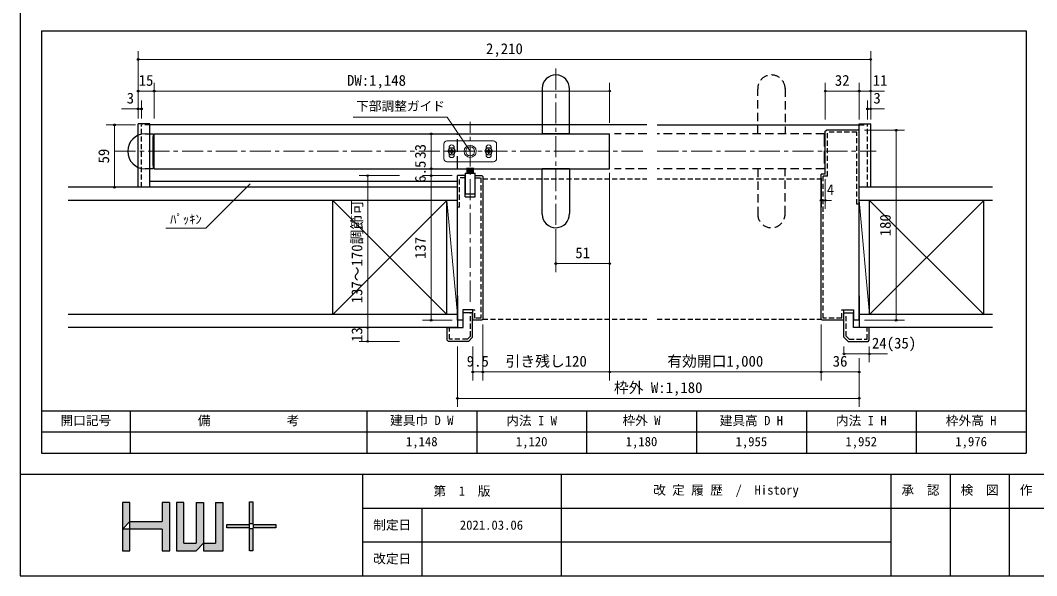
# Model space of a CAD drawing. Units: millimetres at full size; some dimension numbers follow another scale. Extents: x -800 to 800, y -560 to 560.
# Drawn here: x -800 to 162, y -560 to -34 of the extents above; entities that cross this region are included whole.
import ezdxf
from ezdxf.enums import TextEntityAlignment as Align

# ---------------------------------------------------------------- set-up
doc = ezdxf.new("R2010")
doc.units = ezdxf.units.MM
doc.header["$LTSCALE"] = 4
doc.header["$PDMODE"] = 32
doc.header["$PDSIZE"] = 1.6
for name, pattern in [('CHAIN1', [8, 5, -1, 1, -1]), ('DASHED1', [1.8, 1.2, -0.6]), ('DASHED3', [4, 3, -1]), ('USER9', [3, 2, -1])]:
    doc.linetypes.add(name, pattern=pattern)
doc.layers.add('0-0', color=7, linetype='Continuous', lineweight=25)
doc.layers.add('2-0', color=7, linetype='Continuous', lineweight=25)
doc.styles.add('ＭＳ ゴシック', font='')
doc.styles.get('ＭＳ ゴシック').set_extended_font_data('MS Gothic')

msp = doc.modelspace()

# ---------------------------------------------------------------- linework, layer by layer
at = {"layer": '0-0'}
for p, q in [((-800, 560), (-800, -560)), ((-780, -44), (152, -44)), ((152, -44), (152, -444)), ((-780, -404), (152, -404)), ((-696, -404), (-696, -444)), ((-472, -404), (-472, -444)), ((-368, -404), (-368, -444)), ((-264, -404), (-264, -444)), ((-160, -404), (-160, -444)), ((-56, -404), (-56, -444)), ((48, -404), (48, -444)), ((152, -424), (-780, -424)), ((-800, -464), (800, -464)), ((-476, -464), (-476, -560)), ((-288, -464), (-288, -560)), ((24, -464), (24, -560)), ((80, -464), (80, -560)), ((136, -464), (136, -560)), ((-703.403, -490.7), (-703.403, -536.41)), ((-696.28, -490.7), (-703.403, -490.7)), ((-658.657, -490.7), (-665.78, -490.7)), ((-665.78, -490.7), (-665.78, -508.805)), ((-645.205, -490.7), (-652.328, -490.7)), ((-652.328, -490.7), (-652.328, -536.41)), ((-645.192, -529.158), (-645.192, -490.7)), ((-633.658, -490.708), (-626.549, -490.708)), ((-633.647, -490.7), (-633.647, -529.345)), ((-626.549, -490.709), (-626.549, -536.41)), ((-615.208, -490.709), (-608.02, -490.709)), ((-615.184, -490.709), (-615.184, -529.313)), ((-608.02, -536.41), (-608.02, -490.709)), ((-476, -496), (800, -496)), ((-420, -496), (-420, -560)), ((-703.403, -515.941), (-696.267, -508.805)), ((-696.267, -508.805), (-665.78, -508.805)), ((-665.78, -515.941), (-703.403, -515.941)), ((-652.328, -515.958), (-652.328, -516.358)), ((-645.192, -529.345), (-645.192, -515.731)), ((-476, -528), (24, -528)), ((-652.328, -536.41), (-633.647, -536.41)), ((-645.192, -529.345), (-633.647, -529.345)), ((-633.647, -536.41), (-626.551, -529.313)), ((-626.549, -529.313), (-615.184, -529.313)), ((-626.549, -536.41), (-608.02, -536.41)), ((-800, -560), (800, -560))]:
    msp.add_line(p, q, dxfattribs=at)
for points in [[(-780, -44), (-780, -444), (152, -444)], [(-703.403, -536.41), (-696.267, -536.41), (-696.267, -515.731), (-696.267, -490.7)], [(-665.78, -536.41), (-658.643, -536.41), (-658.643, -515.731), (-658.643, -490.7)], [(-665.78, -515.958), (-665.78, -516.358), (-665.78, -536.41)]]:
    msp.add_lwpolyline(points, dxfattribs=at)
for points in [[(-582.986, -490.01), (-579.826, -490.01), (-579.826, -510.954), (-582.986, -510.954)], [(-604.674, -511.508), (-583.514, -511.508), (-583.514, -514.74), (-604.674, -514.74)], [(-582.986, -515.383), (-579.826, -515.383), (-579.826, -536.328), (-582.986, -536.328)], [(-579.298, -511.508), (-558.138, -511.508), (-558.138, -514.74), (-579.298, -514.74)]]:
    msp.add_lwpolyline(points, close=True, dxfattribs=at)
at = {"layer": '0-0', "color": 134}
for points in [[(-582.986, -490.01), (-579.826, -490.01), (-582.986, -510.954), (-579.826, -510.954)], [(-703.403, -490.7), (-696.267, -490.7), (-703.403, -515.941), (-696.267, -508.805)], [(-665.78, -536.41), (-658.643, -536.41), (-658.657, -490.7)], [(-665.78, -536.41), (-658.657, -490.7), (-665.78, -490.7)], [(-645.205, -490.7), (-652.328, -490.7), (-652.328, -536.41)], [(-652.328, -536.41), (-645.192, -529.158), (-645.205, -490.7)], [(-626.551, -529.313), (-626.549, -490.709), (-633.647, -490.708)], [(-626.551, -529.313), (-633.647, -490.708), (-633.647, -529.345)], [(-608.02, -536.41), (-608.02, -490.709), (-615.184, -490.709)], [(-608.02, -536.41), (-615.184, -490.709), (-615.184, -529.313)], [(-696.267, -508.805), (-665.78, -515.958), (-696.267, -515.941)], [(-665.78, -508.805), (-696.267, -508.805), (-665.85, -515.941)], [(-665.78, -508.805), (-665.85, -515.941), (-665.78, -536.41)], [(-703.403, -515.941), (-703.403, -536.41), (-696.267, -515.941), (-696.267, -536.41)], [(-583.514, -511.508), (-604.674, -511.508), (-583.514, -514.74), (-604.674, -514.74)], [(-582.986, -515.383), (-579.826, -515.383), (-582.986, -536.328), (-579.826, -536.328)], [(-579.298, -511.508), (-558.138, -511.508), (-579.298, -514.74), (-558.138, -514.74)], [(-652.328, -536.41), (-633.647, -529.345), (-645.192, -529.158)], [(-652.328, -536.41), (-633.647, -536.41), (-626.551, -529.313)], [(-652.328, -536.41), (-626.551, -529.313), (-633.647, -529.345)], [(-626.549, -529.313), (-626.549, -536.41), (-608.02, -536.41)], [(-608.02, -536.41), (-615.184, -529.313), (-626.549, -529.313)]]:
    msp.add_solid(points, dxfattribs=at)
at = {"layer": '0-0'}
for points in [[(-582.986, -510.954), (-579.826, -510.954), (-582.986, -490.01), (-579.826, -490.01)], [(-703.403, -490.7), (-696.28, -490.7), (-703.403, -515.941), (-696.267, -508.805)], [(-665.78, -536.41), (-658.643, -536.41), (-658.643, -490.7)], [(-665.78, -536.41), (-658.643, -490.7), (-665.78, -508.805)], [(-665.78, -490.7), (-665.78, -508.805), (-658.657, -490.7)], [(-645.205, -490.7), (-652.328, -490.7), (-652.328, -536.41)], [(-652.328, -536.41), (-645.192, -529.158), (-645.205, -490.7)], [(-626.551, -529.313), (-626.549, -490.708), (-633.647, -490.708)], [(-626.551, -529.313), (-633.647, -490.708), (-633.647, -529.345)], [(-608.02, -536.41), (-608.02, -490.709), (-615.208, -490.709)], [(-608.02, -536.41), (-615.208, -490.709), (-615.184, -529.313)], [(-696.267, -508.805), (-696.267, -515.731), (-665.85, -515.941)], [(-665.78, -508.805), (-696.267, -508.805), (-665.85, -515.941)], [(-665.78, -508.805), (-665.85, -515.941), (-665.78, -536.41)], [(-703.403, -536.41), (-703.403, -515.941), (-696.267, -536.41), (-696.267, -515.731)], [(-604.674, -511.508), (-604.674, -514.74), (-583.514, -511.508), (-583.514, -514.74)], [(-582.986, -515.383), (-582.986, -536.328), (-579.826, -515.383), (-579.826, -536.328)], [(-579.298, -511.508), (-579.298, -514.74), (-558.138, -511.508), (-558.138, -514.74)], [(-652.328, -536.41), (-633.647, -529.345), (-645.192, -529.158)], [(-652.328, -536.41), (-633.647, -536.41), (-626.551, -529.313)], [(-652.328, -536.41), (-626.551, -529.313), (-633.647, -529.345)], [(-626.551, -529.313), (-626.549, -536.41), (-608.02, -536.41)], [(-608.02, -536.41), (-615.184, -529.313), (-626.551, -529.313)]]:
    msp.add_solid(points, dxfattribs=at)
at = {"layer": '2-0', "color": 4, "lineweight": 9}
for p, q in [((4.931, -63.08), (4.931, -101.08)), ((-688.389, -71.08), (4.931, -71.08)), ((-688.389, -93.08), (-688.389, -127.08)), ((-673.389, -93.08), (-673.389, -127.08)), ((-242.208, -93.08), (-242.208, -131.08)), ((-38.069, -93.08), (-38.069, -128.08)), ((-6.069, -93.08), (-6.069, -128.08)), ((4.931, -93.08), (4.931, -128.08)), ((-38.069, -101.08), (-6.069, -101.08)), ((-6.069, -101.08), (17.941, -101.08)), ((-688.389, -109.909), (-688.389, -127.08)), ((-685.389, -109.909), (-685.389, -127.08)), ((1.931, -109.909), (1.931, -128.08)), ((4.931, -109.909), (4.931, -128.08)), ((-704.222, -117.909), (-685.389, -117.909)), ((1.931, -117.909), (17.941, -117.909)), ((-718.889, -133.08), (-690.889, -133.08)), ((-710.889, -192.08), (-710.889, -133.08)), ((-419.208, -141.58), (-391.208, -141.58)), ((-411.208, -174.58), (-411.208, -141.58)), ((36.931, -138.08), (-1.069, -138.08)), ((28.931, -318.08), (28.931, -138.08)), ((-399.208, -165.08), (-399.208, -151.08)), ((-396.208, -148.08), (-352.207, -148.08)), ((-349.207, -151.08), (-349.207, -165.08)), ((-394.208, -161.58), (-394.208, -154.58)), ((-392.812, -157.556), (-392.611, -157.757)), ((-392.611, -158.403), (-392.812, -158.605)), ((-392.232, -156.976), (-392.031, -157.177)), ((-391.385, -157.177), (-391.183, -156.976)), ((-391.183, -159.185), (-391.385, -158.983)), ((-390.805, -157.757), (-391.2, -157.573)), ((-390.805, -158.403), (-390.603, -158.605)), ((-389.208, -154.58), (-389.208, -161.58)), ((-359.207, -161.58), (-359.207, -154.58)), ((-357.61, -158.403), (-357.812, -158.605)), ((-357.61, -157.757), (-357.777, -157.753)), ((-357.03, -157.177), (-357.232, -156.976)), ((-357.232, -159.185), (-357.03, -158.983)), ((-357.03, -157.177), (-357.215, -157.573)), ((-356.183, -156.976), (-356.384, -157.177)), ((-356.2, -157.573), (-356.384, -157.177)), ((-356.384, -158.983), (-356.183, -159.185)), ((-355.804, -157.757), (-355.603, -157.556)), ((-354.207, -154.58), (-354.207, -161.58)), ((-396.208, -168.08), (-352.207, -168.08)), ((-479.208, -181.08), (-441.208, -181.08)), ((-471.208, -181.08), (-471.208, -325.08)), ((-419.208, -174.58), (-391.208, -174.58)), ((-419.208, -181.08), (-391.208, -181.08)), ((-411.208, -181.08), (-411.208, -173.58)), ((-411.208, -318.08), (-411.208, -181.08)), ((-242.208, -272.392), (-242.208, -178.58)), ((-718.889, -192.08), (-690.889, -192.08)), ((-42.069, -212.58), (-42.069, -184.58)), ((-38.069, -212.58), (-38.069, -184.58)), ((-396.175, -204.58), (-504.175, -312.58)), ((-504.175, -204.58), (-396.175, -312.58)), ((-396.175, -204.58), (-386.208, -312.58)), ((-42.069, -204.58), (-32.258, -204.58)), ((-6.069, -204.58), (3.899, -312.58)), ((3.899, -204.58), (111.899, -312.58)), ((3.899, -312.58), (111.899, -204.58)), ((-293.208, -272.392), (-293.208, -234.392)), ((-293.208, -264.392), (-242.208, -264.392)), ((-242.208, -375.08), (-242.208, -264.392)), ((-479.208, -325.08), (-441.208, -325.08)), ((-471.208, -325.08), (-471.208, -338.08)), ((-419.208, -318.08), (-391.208, -318.08)), ((-362.208, -375.08), (-362.208, -322.08)), ((-362.208, -375.08), (-362.208, -322.08)), ((-42.069, -375.08), (-42.069, -322.08)), ((-42.069, -375.08), (-42.069, -322.08)), ((36.931, -318.08), (-1.069, -318.08)), ((-479.208, -338.08), (-441.208, -338.08)), ((-386.208, -400.08), (-386.208, -343.08)), ((-371.708, -375.08), (-371.708, -343.08)), ((-20.419, -349.926), (-20.419, -343.08)), ((3.581, -357.926), (3.581, -343.08)), ((-20.419, -349.926), (20.838, -349.926)), ((-6.069, -375.08), (-6.069, -353.916)), ((-371.708, -367.08), (-362.208, -367.08)), ((-362.208, -367.08), (-242.208, -367.08)), ((-242.208, -367.08), (-42.069, -367.08)), ((-42.069, -367.08), (-6.069, -367.08)), ((-6.069, -400.08), (-6.069, -367.08)), ((-386.208, -392.08), (-6.069, -392.08))]:
    msp.add_line(p, q, dxfattribs=at)
at = {"layer": '2-0', "color": 4, "linetype": 'CHAIN1', "lineweight": 9}
for p, q in [((-293.208, -79.769), (-293.208, -234.392)), ((-374.208, -300.487), (-374.208, -130.217)), ((-710.889, -158.08), (-207.138, -158.08)), ((-197.138, -158.08), (9.931, -158.08))]:
    msp.add_line(p, q, dxfattribs=at)
at = {"layer": '2-0'}
for p, q in [((-306.208, -98.465), (-306.208, -141.58)), ((-280.208, -141.58), (-280.208, -99.08)), ((-688.389, -192.08), (-688.389, -132.08)), ((-677.389, -132.08), (-688.389, -132.08)), ((-677.389, -192.08), (-677.389, -132.08)), ((-207.138, -133.08), (-677.389, -133.08)), ((-197.138, -133.08), (-6.069, -133.08)), ((4.931, -192.08), (4.931, -132.08)), ((-681.889, -141.58), (-674.389, -141.58)), ((-674.389, -171.105), (-674.389, -144.105)), ((-673.389, -174.58), (-673.389, -141.58)), ((-673.389, -141.58), (-242.208, -141.58)), ((-280.208, -141.58), (-306.208, -141.58)), ((-242.208, -174.58), (-242.208, -141.58)), ((-38.069, -139.08), (-37.069, -138.08)), ((-38.069, -179.58), (-38.069, -139.08)), ((-6.069, -138.08), (-37.069, -138.08)), ((-6.069, -318.08), (-6.069, -138.08)), ((-674.389, -171.58), (-674.389, -144.58)), ((-673.389, -174.58), (-242.208, -174.58)), ((-386.208, -318.08), (-386.208, -181.08)), ((-378.958, -181.08), (-386.208, -181.08)), ((-378.958, -178.621), (-378.958, -198.621)), ((-378.958, -178.621), (-369.458, -178.621)), ((-378.958, -201.08), (-378.958, -181.08)), ((-376.924, -178.621), (-376.924, -173.58)), ((-376.924, -174.58), (-371.491, -174.58)), ((-376.755, -178.254), (-376.755, -173.58)), ((-375.755, -178.254), (-375.755, -173.58)), ((-374.755, -178.254), (-374.755, -173.58)), ((-373.755, -178.254), (-373.755, -173.58)), ((-372.755, -178.254), (-372.755, -173.58)), ((-371.755, -178.254), (-371.755, -173.58)), ((-371.491, -173.58), (-371.491, -178.621)), ((-369.458, -198.621), (-369.458, -178.621)), ((-369.458, -201.08), (-369.458, -181.08)), ((-306.208, -217.696), (-306.208, -174.58)), ((-280.208, -174.58), (-306.208, -174.58)), ((-280.208, -174.58), (-280.208, -217.08)), ((-42.069, -317.08), (-42.069, -179.58)), ((-38.069, -179.58), (-42.069, -179.58)), ((-386.208, -192.08), (-754.563, -192.08)), ((-386.208, -186.58), (-677.389, -186.58)), ((-42.069, -183.58), (-42.069, -211.041)), ((120.143, -192.08), (-6.069, -192.08)), ((-369.458, -198.621), (-378.958, -198.621)), ((-378.958, -201.08), (-369.458, -201.08)), ((-386.208, -204.58), (-754.563, -204.58)), ((-504.175, -312.58), (-504.175, -204.58)), ((-396.175, -312.58), (-396.175, -204.58)), ((120.143, -204.58), (-6.069, -204.58)), ((3.899, -312.58), (3.899, -204.58)), ((111.899, -312.58), (111.899, -204.58)), ((-386.208, -295.08), (-386.208, -325.08)), ((-6.069, -295.08), (-6.069, -325.08)), ((-386.208, -312.58), (-754.563, -312.58)), ((-380.858, -325.08), (-380.858, -311.08)), ((-371.858, -311.08), (-380.858, -311.08)), ((-371.858, -334.08), (-371.858, -311.08)), ((-42.069, -317.08), (-41.069, -318.08)), ((-20.569, -308.08), (-11.269, -308.08)), ((-20.569, -318.08), (-20.569, -308.08)), ((-11.419, -325.08), (-11.419, -311.08)), ((-11.269, -308.08), (-11.269, -318.08)), ((120.143, -312.58), (-6.069, -312.58)), ((-386.208, -325.08), (-754.563, -325.08)), ((-395.858, -337.08), (-395.858, -325.08)), ((-395.858, -325.08), (-380.858, -325.08)), ((-381.008, -318.08), (-386.208, -318.08)), ((-20.569, -318.08), (-41.069, -318.08)), ((3.581, -325.08), (-11.419, -325.08)), ((-6.069, -318.08), (-11.269, -318.08)), ((120.143, -325.08), (-6.069, -325.08)), ((3.581, -337.08), (3.581, -325.08)), ((-375.858, -338.08), (-371.858, -334.08)), ((-16.419, -338.08), (-20.419, -334.08)), ((-394.858, -338.08), (-395.858, -337.08)), ((-375.858, -338.08), (-394.858, -338.08)), ((-16.419, -338.08), (2.581, -338.08)), ((2.581, -338.08), (3.581, -337.08))]:
    msp.add_line(p, q, dxfattribs=at)
at = {"layer": '2-0', "linetype": 'USER9'}
for p, q in [((-102.069, -141.58), (-102.069, -99.08)), ((-76.068, -98.465), (-76.068, -141.58)), ((-207.138, -141.58), (-237.468, -141.58)), ((-39.069, -141.58), (-197.138, -141.58)), ((-207.138, -174.58), (-237.468, -174.58)), ((-39.069, -174.58), (-197.138, -174.58)), ((-102.069, -174.58), (-102.069, -217.08)), ((-76.068, -217.696), (-76.068, -174.58))]:
    msp.add_line(p, q, dxfattribs=at)
at = {"layer": '2-0', "linetype": 'DASHED1'}
for p, q in [((-685.389, -192.08), (-685.389, -133.08)), ((-677.389, -133.08), (-685.389, -133.08)), ((-6.069, -133.08), (1.931, -133.08)), ((1.931, -192.08), (1.931, -133.08)), ((-36.069, -181.58), (-36.069, -140.08)), ((-8.069, -140.08), (-36.069, -140.08)), ((-8.069, -208.08), (-8.069, -140.08)), ((-40.069, -316.08), (-40.069, -181.58)), ((-36.069, -181.58), (-40.069, -181.58)), ((-378.958, -183.08), (-384.208, -183.08)), ((-384.208, -211.08), (-384.208, -183.08)), ((-362.208, -184.08), (-207.138, -184.08)), ((-197.138, -184.08), (-42.069, -184.08)), ((-384.208, -211.08), (-386.208, -211.08)), ((-6.069, -208.08), (-8.069, -208.08)), ((-373.858, -333.252), (-373.858, -311.08)), ((-371.708, -308.08), (-369.708, -308.08)), ((-369.708, -316.08), (-369.708, -308.08)), ((-364.208, -316.08), (-369.708, -316.08)), ((-362.208, -317.08), (-207.138, -317.08)), ((-197.138, -317.08), (-42.069, -317.08)), ((-22.569, -316.08), (-40.069, -316.08)), ((-22.569, -308.08), (-20.569, -308.08)), ((-22.569, -316.08), (-22.569, -308.08)), ((-18.419, -333.252), (-18.419, -311.08)), ((-376.686, -336.08), (-373.858, -333.252)), ((-15.59, -336.08), (-18.419, -333.252))]:
    msp.add_line(p, q, dxfattribs=at)
at = {"layer": '2-0', "linetype": 'DASHED3'}
for p, q in [((-386.208, -174.58), (-386.208, -141.58)), ((-39.069, -141.58), (-39.069, -174.58))]:
    msp.add_line(p, q, dxfattribs=at)
at = {"layer": '2-0', "color": 4, "lineweight": 9}
for points in [[(-688.389, -63.08), (-688.389, -101.08), (-242.208, -101.08)], [(-374.208, -158.08), (-395.851, -125.624), (-484.918, -125.624)], [(-392.215, -158.588), (-392.611, -158.403), (-392.777, -158.407), (-393.874, -158.545)], [(-393.874, -158.545), (-392.812, -158.605), (-392.417, -158.789), (-392.232, -159.185), (-392.172, -160.245), (-392.035, -159.149), (-392.031, -158.983), (-392.232, -159.185)], [(-392.215, -157.573), (-392.031, -157.177), (-392.035, -157.011), (-392.172, -155.916), (-392.232, -156.976), (-392.417, -157.371)], [(-392.031, -158.983), (-392.215, -158.588), (-392.417, -158.789)], [(-391.2, -158.588), (-391.385, -158.983), (-391.381, -159.149), (-391.243, -160.245), (-391.183, -159.185), (-390.999, -158.789)], [(-390.999, -157.371), (-390.603, -157.556), (-389.541, -157.616), (-390.639, -157.753), (-390.805, -157.757), (-390.603, -157.556)], [(-357.777, -157.753), (-358.874, -157.616), (-357.812, -157.556), (-357.417, -157.371), (-357.215, -157.573), (-357.61, -157.757), (-357.812, -157.556)], [(-357.215, -158.588), (-357.61, -158.403), (-357.777, -158.407), (-358.874, -158.545), (-357.812, -158.605), (-357.417, -158.789)], [(-357.417, -157.371), (-357.232, -156.976), (-357.172, -155.916)], [(-357.172, -155.916), (-357.035, -157.011), (-357.03, -157.177)], [(-356.384, -157.177), (-356.38, -157.011), (-356.243, -155.916), (-356.183, -156.976), (-355.998, -157.371), (-356.2, -157.573), (-355.804, -157.757), (-355.638, -157.753), (-354.541, -157.616), (-355.603, -157.556), (-355.998, -157.371)], [(-356.2, -158.588), (-356.384, -158.983), (-356.38, -159.149), (-356.243, -160.245)], [(-356.243, -160.245), (-356.183, -159.185), (-355.998, -158.789), (-355.603, -158.605), (-354.541, -158.545), (-355.638, -158.407), (-355.804, -158.403), (-355.603, -158.605)], [(-355.804, -158.403), (-356.2, -158.588), (-355.998, -158.789)], [(-582.322, -188.794), (-624.314, -230.786), (-662.161, -230.786)]]:
    msp.add_lwpolyline(points, dxfattribs=at)
at = {"layer": '2-0'}
for points in [[(-6.069, -138.08), (-6.069, -132.08), (4.931, -132.08)], [(-674.389, -141.58), (-674.389, -174.58), (-681.889, -174.58)], [(-369.458, -181.08), (-363.208, -181.08), (-362.208, -182.08), (-362.208, -317.08), (-363.208, -318.08), (-371.708, -318.08)], [(-371.708, -318.08), (-371.708, -308.08), (-381.008, -308.08), (-381.008, -318.08)], [(-20.419, -334.08), (-20.419, -311.08), (-11.419, -311.08)]]:
    msp.add_lwpolyline(points, dxfattribs=at)
at = {"layer": '2-0', "color": 4, "lineweight": 9}
for points in [[(-395.448, -158.08), (-393.578, -154.841), (-389.838, -154.841), (-387.968, -158.08), (-389.838, -161.319), (-393.578, -161.319)], [(-393.874, -157.616), (-392.812, -157.556), (-392.417, -157.371), (-392.215, -157.573), (-392.611, -157.757), (-392.777, -157.753)], [(-391.385, -157.177), (-391.381, -157.011), (-391.243, -155.916), (-391.183, -156.976), (-390.999, -157.371), (-391.2, -157.573)], [(-391.2, -158.588), (-390.805, -158.403), (-390.639, -158.407), (-389.541, -158.545), (-390.603, -158.605), (-390.999, -158.789)], [(-354.837, -161.319), (-358.577, -161.319), (-360.447, -158.08), (-358.577, -154.841), (-354.837, -154.841), (-352.967, -158.08)], [(-357.172, -160.245), (-357.232, -159.185), (-357.417, -158.789), (-357.215, -158.588), (-357.03, -158.983), (-357.035, -159.149)]]:
    msp.add_lwpolyline(points, close=True, dxfattribs=at)
at = {"layer": '2-0', "linetype": 'DASHED1'}
for points in [[(-369.458, -183.08), (-364.208, -183.08), (-364.208, -316.08)], [(-376.686, -336.08), (-393.858, -336.08), (-393.858, -325.08)], [(-15.59, -336.08), (1.581, -336.08), (1.581, -325.08)]]:
    msp.add_lwpolyline(points, dxfattribs=at)
at = {"layer": '2-0', "color": 4, "lineweight": 9}
for radius in [5.75, 4.25]:
    msp.add_circle((-374.208, -158.08), radius, dxfattribs=at)
at = {"layer": '2-0'}
for centre, radius, start, end in [((-293.208, -98.772), 13.004, 358.64478, 178.64478), ((-681.889, -158.08), 16.5, 90, 180), ((-681.889, -158.08), 16.5, 90, 180), ((-681.889, -158.08), 16.5, 180, 270), ((-681.889, -158.08), 16.5, 180, 270), ((-293.208, -217.388), 13.004, 181.35522, 1.35522)]:
    msp.add_arc(centre, radius, start, end, dxfattribs=at)
at = {"layer": '2-0', "linetype": 'USER9'}
for centre, start, end in [((-89.069, -98.772), 1.35522, 181.35522), ((-89.069, -217.388), 178.64478, 358.64478)]:
    msp.add_arc(centre, 13.004, start, end, dxfattribs=at)
at = {"layer": '2-0', "color": 4, "lineweight": 9}
for centre, radius, start, end in [((-396.208, -151.08), 3, 90, 180), ((-391.708, -154.58), 2.5, 90, 180), ((-391.708, -154.58), 2.5, 0, 90), ((-356.707, -154.58), 2.5, 90, 180), ((-356.707, -154.58), 2.5, 0, 90), ((-352.207, -151.08), 3, 0, 90), ((-391.708, -158.08), 3.25, 142.55059, 142.33573), ((-391.708, -161.58), 2.5, 180, 270), ((-391.44, -158.08), 2.478, 169.19486, 190.80514), ((-391.708, -158.08), 1.118, 162.98773, 197.01227), ((-391.708, -158.35), 2.478, 90, 100.80514), ((-391.708, -157.811), 2.478, 259.19486, 270), ((-391.708, -158.08), 1.118, 72.98773, 107.01227), ((-391.708, -158.08), 1.118, 252.98773, 287.01227), ((-391.708, -158.35), 2.478, 79.19486, 90), ((-391.708, -157.811), 2.478, 270, 280.80514), ((-391.708, -161.58), 2.5, 270, 0), ((-391.708, -158.08), 1.118, 342.98773, 17.01227), ((-391.975, -158.08), 2.478, 349.19486, 10.80514), ((-356.707, -158.08), 3.25, 142.55059, 142.33573), ((-356.707, -161.58), 2.5, 180, 270), ((-356.44, -158.08), 2.478, 169.19486, 190.80514), ((-356.707, -158.08), 1.118, 162.98773, 197.01227), ((-356.707, -158.35), 2.478, 90, 100.80514), ((-356.707, -157.811), 2.478, 259.19486, 270), ((-356.707, -158.08), 1.118, 72.98773, 107.01227), ((-356.707, -158.08), 1.118, 252.98773, 287.01227), ((-356.707, -158.35), 2.478, 79.19486, 90), ((-356.707, -157.811), 2.478, 270, 280.80514), ((-356.707, -161.58), 2.5, 270, 0), ((-356.707, -158.08), 1.118, 342.98773, 17.01227), ((-356.975, -158.08), 2.478, 349.19486, 10.80514), ((-396.208, -165.08), 3, 180, 270), ((-352.207, -165.08), 3, 270, 0)]:
    msp.add_arc(centre, radius, start, end, dxfattribs=at)
at = {"layer": '2-0', "color": 4}
for p in [(-688.389, -71.08), (4.931, -71.08), (-688.389, -101.08), (-673.389, -101.08), (-242.208, -101.08), (-38.069, -101.08), (-6.069, -101.08), (4.931, -101.08), (-688.389, -117.909), (-685.389, -117.909), (1.931, -117.909), (4.931, -117.909), (-710.889, -133.08), (-411.208, -141.58), (28.931, -138.08), (-471.208, -181.08), (-411.208, -174.58), (-411.208, -181.08), (-710.889, -192.08), (-42.069, -204.58), (-38.069, -204.58), (-293.208, -264.392), (-242.208, -264.392), (-411.208, -318.08), (28.931, -318.08), (-471.208, -325.08), (-471.208, -338.08), (-20.419, -349.926), (3.581, -349.926), (-371.708, -367.08), (-362.208, -367.08), (-242.208, -367.08), (-42.069, -367.08), (-6.069, -367.08), (-386.208, -392.08), (-6.069, -392.08)]:
    msp.add_point(p, dxfattribs=at)

# ---------------------------------------------------------------- texts
at = {"layer": '0-0', "style": 'ＭＳ ゴシック'}
for s, p in [('開口記号', (-762, -420.08)), ('備\u3000\u3000\u3000\u3000\u3000\u3000考', (-632, -420.08)), ('建具巾 D W', (-450, -419.918)), ('内法 I W', (-340, -420.108)), ('枠外 W', (-230, -419.92)), ('建具高 D H', (-138, -420.131)), ('内法 I H', (-28, -420.131)), ('枠外高 H', (76, -420.131)), ('1,148', (-435, -440)), ('1,120', (-331, -440)), ('1,180', (-227, -440)), ('1,955', (-123, -440)), ('1,952', (-19, -440)), ('1,976', (85, -440)), ('第\u30001\u3000版', (-409, -486.85)), ('改 定 履 歴\u3000/\u3000History', (-201, -485.894)), ('承\u3000認', (34, -485.92)), ('検\u3000図', (90, -485.92)), ('作\u3000成', (146, -485.92)), ('制定日', (-466, -518.955)), ('2021.03.06', (-384, -519.107)), ('改定日', (-466, -550.955))]:
    msp.add_text(s, height=8.798, dxfattribs=at).set_placement(p, align=Align.BOTTOM_LEFT)
at = {"layer": '2-0', "style": 'ＭＳ ゴシック'}
for s, height, p in [('2,210', 10.26, (-359.229, -69.08)), ('15', 10.26, (-688.007, -99.08)), ('DW:1,148', 10.26, (-490.798, -99.08)), ('32', 10.26, (-29.069, -99.08)), ('11', 10.26, (6.847, -99.08)), ('3', 10.26, (-699.304, -115.909)), ('3', 10.26, (7.467, -115.909)), ('下部調整ガイド', 8.798, (-482.114, -122.255)), ('4', 10.26, (-36.643, -202.58)), ('ﾊﾟｯｷﾝ', 8.798, (-658.208, -229.426)), ('51', 10.26, (-274.708, -262.392)), ('24(35)', 10.26, (6.078, -347.926)), ('9.5', 10.26, (-377.458, -365.08)), ('引き残し120', 10.26, (-340.708, -365.08)), ('有効開口1,000', 10.26, (-187.638, -365.08)), ('36', 10.26, (-31.069, -365.08)), ('枠外 W:1,180', 10.26, (-238.138, -390.08))]:
    msp.add_text(s, height=height, dxfattribs=at).set_placement(p, align=Align.BOTTOM_LEFT)
for s, p in [('33', (-413.208, -165.08)), ('59', (-712.889, -169.58)), ('6.5', (-413.208, -187.83)), ('137～170調節可', (-473.208, -302.08)), ('180', (26.931, -238.58)), ('137', (-413.208, -260.08)), ('13', (-473.208, -338.58))]:
    msp.add_text(s, height=10.26, rotation=90, dxfattribs=at).set_placement(p, align=Align.BOTTOM_LEFT)

doc.saveas('drawing.dxf')
